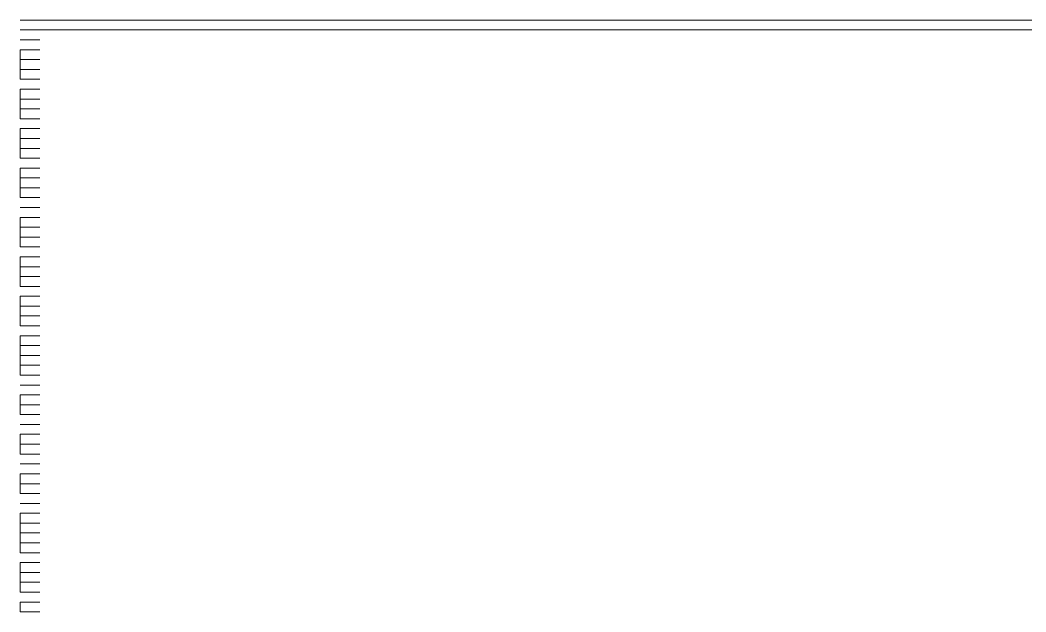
# Model space of a CAD drawing. Header units: inches. Extents: x 0.2 to 10.8, y 0.5 to 8.
# Drawn here: x 3.4133 to 3.5833, y 5.4367 to 5.5367 of the extents above; entities that cross this region are included whole.
import ezdxf

# ---------------------------------------------------------------- set-up
doc = ezdxf.new("R2010")
doc.units = ezdxf.units.IN
doc.header["$MEASUREMENT"] = 0
doc.layers.add('PDF_Geometry', color=7, linetype='Continuous')

msp = doc.modelspace()

# ---------------------------------------------------------------- linework, layer by layer
at = {"layer": 'PDF_Geometry', "lineweight": 9}
for points in [[(3.41333, 5.53667), (3.415, 5.53667)], [(3.41333, 5.53667), (3.415, 5.53667)], [(3.41333, 5.53667), (3.415, 5.53667)], [(3.415, 5.53667), (3.41667, 5.53667)], [(3.415, 5.53667), (3.41667, 5.53667)], [(3.415, 5.53667), (3.41667, 5.53667)], [(3.415, 5.53667), (3.41667, 5.53667)], [(3.41667, 5.53667), (3.41833, 5.53667)], [(3.41667, 5.53667), (3.41833, 5.53667)], [(3.41833, 5.53667), (3.42, 5.53667)], [(3.41833, 5.53667), (3.42, 5.53667)], [(3.41833, 5.53667), (3.42, 5.53667)], [(3.42, 5.53667), (3.42167, 5.53667)], [(3.42, 5.53667), (3.42167, 5.53667)], [(3.42, 5.53667), (3.42167, 5.53667)], [(3.42167, 5.53667), (3.42333, 5.53667)], [(3.42167, 5.53667), (3.42333, 5.53667)], [(3.42333, 5.53667), (3.425, 5.53667)], [(3.42333, 5.53667), (3.425, 5.53667)], [(3.425, 5.53667), (3.42667, 5.53667)], [(3.425, 5.53667), (3.42667, 5.53667)], [(3.425, 5.53667), (3.42667, 5.53667)], [(3.42667, 5.53667), (3.42833, 5.53667)], [(3.42667, 5.53667), (3.42833, 5.53667)], [(3.42667, 5.53667), (3.42833, 5.53667)], [(3.42833, 5.53667), (3.43, 5.53667)], [(3.42833, 5.53667), (3.43, 5.53667)], [(3.43, 5.53667), (3.43167, 5.53667)], [(3.43, 5.53667), (3.43167, 5.53667)], [(3.43167, 5.53667), (3.43333, 5.53667)], [(3.43167, 5.53667), (3.43333, 5.53667)], [(3.43167, 5.53667), (3.43333, 5.53667)], [(3.43333, 5.53667), (3.435, 5.53667)], [(3.43333, 5.53667), (3.435, 5.53667)], [(3.43333, 5.53667), (3.435, 5.53667)], [(3.435, 5.53667), (3.43667, 5.53667)], [(3.435, 5.53667), (3.43667, 5.53667)], [(3.43667, 5.53667), (3.43833, 5.53667)], [(3.43667, 5.53667), (3.43833, 5.53667)], [(3.43833, 5.53667), (3.44, 5.53667)], [(3.43833, 5.53667), (3.44, 5.53667)], [(3.43833, 5.53667), (3.44, 5.53667)], [(3.44, 5.53667), (3.44167, 5.53667)], [(3.44, 5.53667), (3.44167, 5.53667)], [(3.44, 5.53667), (3.44167, 5.53667)], [(3.44167, 5.53667), (3.44333, 5.53667)], [(3.44167, 5.53667), (3.44333, 5.53667)], [(3.44333, 5.53667), (3.445, 5.53667)], [(3.44333, 5.53667), (3.445, 5.53667)], [(3.445, 5.53667), (3.44667, 5.53667)], [(3.445, 5.53667), (3.44667, 5.53667)], [(3.44667, 5.53667), (3.44833, 5.53667)], [(3.44667, 5.53667), (3.44833, 5.53667)], [(3.44833, 5.53667), (3.45, 5.53667)], [(3.44833, 5.53667), (3.45, 5.53667)], [(3.45, 5.53667), (3.45167, 5.53667)], [(3.45, 5.53667), (3.45167, 5.53667)], [(3.45167, 5.53667), (3.45333, 5.53667)], [(3.45167, 5.53667), (3.45333, 5.53667)], [(3.45333, 5.53667), (3.455, 5.53667)], [(3.45333, 5.53667), (3.455, 5.53667)], [(3.455, 5.53667), (3.45667, 5.53667)], [(3.455, 5.53667), (3.45667, 5.53667)], [(3.45667, 5.53667), (3.45833, 5.53667)], [(3.45667, 5.53667), (3.45833, 5.53667)], [(3.45833, 5.53667), (3.46, 5.53667)], [(3.45833, 5.53667), (3.46, 5.53667)], [(3.46, 5.53667), (3.46167, 5.53667)], [(3.46, 5.53667), (3.46167, 5.53667)], [(3.46167, 5.53667), (3.46333, 5.53667)], [(3.46167, 5.53667), (3.46333, 5.53667)], [(3.46333, 5.53667), (3.465, 5.53667)], [(3.46333, 5.53667), (3.465, 5.53667)], [(3.465, 5.53667), (3.46667, 5.53667)], [(3.465, 5.53667), (3.46667, 5.53667)], [(3.46667, 5.53667), (3.46833, 5.53667)], [(3.46667, 5.53667), (3.46833, 5.53667)], [(3.46833, 5.53667), (3.47, 5.53667)], [(3.46833, 5.53667), (3.47, 5.53667)], [(3.47, 5.53667), (3.47167, 5.53667)], [(3.47, 5.53667), (3.47167, 5.53667)], [(3.47167, 5.53667), (3.47333, 5.53667)], [(3.47167, 5.53667), (3.47333, 5.53667)], [(3.47333, 5.53667), (3.475, 5.53667)], [(3.47333, 5.53667), (3.475, 5.53667)], [(3.475, 5.53667), (3.47667, 5.53667)], [(3.475, 5.53667), (3.47667, 5.53667)], [(3.47667, 5.53667), (3.47833, 5.53667)], [(3.47667, 5.53667), (3.47833, 5.53667)], [(3.47833, 5.53667), (3.48, 5.53667)], [(3.47833, 5.53667), (3.48, 5.53667)], [(3.48, 5.53667), (3.48167, 5.53667)], [(3.48, 5.53667), (3.48167, 5.53667)], [(3.48167, 5.53667), (3.48333, 5.53667)], [(3.48167, 5.53667), (3.48333, 5.53667)], [(3.48333, 5.53667), (3.485, 5.53667)], [(3.48333, 5.53667), (3.485, 5.53667)], [(3.485, 5.53667), (3.48667, 5.53667)], [(3.485, 5.53667), (3.48667, 5.53667)], [(3.48667, 5.53667), (3.48833, 5.53667)], [(3.48667, 5.53667), (3.48833, 5.53667)], [(3.48833, 5.53667), (3.49, 5.53667)], [(3.48833, 5.53667), (3.49, 5.53667)], [(3.49, 5.53667), (3.49167, 5.53667)], [(3.49, 5.53667), (3.49167, 5.53667)], [(3.49167, 5.53667), (3.49333, 5.53667)], [(3.49167, 5.53667), (3.49333, 5.53667)], [(3.49333, 5.53667), (3.495, 5.53667)], [(3.49333, 5.53667), (3.495, 5.53667)], [(3.495, 5.53667), (3.49667, 5.53667)], [(3.495, 5.53667), (3.49667, 5.53667)], [(3.49667, 5.53667), (3.49833, 5.53667)], [(3.49667, 5.53667), (3.49833, 5.53667)], [(3.49833, 5.53667), (3.5, 5.53667)], [(3.49833, 5.53667), (3.5, 5.53667)], [(3.5, 5.53667), (3.50167, 5.53667)], [(3.5, 5.53667), (3.50167, 5.53667)], [(3.50167, 5.53667), (3.50333, 5.53667)], [(3.50167, 5.53667), (3.50333, 5.53667)], [(3.50333, 5.53667), (3.505, 5.53667)], [(3.50333, 5.53667), (3.505, 5.53667)], [(3.505, 5.53667), (3.50667, 5.53667)], [(3.505, 5.53667), (3.50667, 5.53667)], [(3.50667, 5.53667), (3.50833, 5.53667)], [(3.50667, 5.53667), (3.50833, 5.53667)], [(3.50833, 5.53667), (3.51, 5.53667)], [(3.50833, 5.53667), (3.51, 5.53667)], [(3.51, 5.53667), (3.51167, 5.53667)], [(3.51, 5.53667), (3.51167, 5.53667)], [(3.51167, 5.53667), (3.51333, 5.53667)], [(3.51167, 5.53667), (3.51333, 5.53667)], [(3.51333, 5.53667), (3.515, 5.53667)], [(3.51333, 5.53667), (3.515, 5.53667)], [(3.515, 5.53667), (3.51667, 5.53667)], [(3.515, 5.53667), (3.51667, 5.53667)], [(3.51667, 5.53667), (3.51833, 5.53667)], [(3.51667, 5.53667), (3.51833, 5.53667)], [(3.51833, 5.53667), (3.52, 5.53667)], [(3.51833, 5.53667), (3.52, 5.53667)], [(3.52, 5.53667), (3.52167, 5.53667)], [(3.52, 5.53667), (3.52167, 5.53667)], [(3.52167, 5.53667), (3.52333, 5.53667)], [(3.52167, 5.53667), (3.52333, 5.53667)], [(3.52333, 5.53667), (3.525, 5.53667)], [(3.52333, 5.53667), (3.525, 5.53667)], [(3.525, 5.53667), (3.52667, 5.53667)], [(3.525, 5.53667), (3.52667, 5.53667)], [(3.525, 5.53667), (3.52667, 5.53667)], [(3.52667, 5.53667), (3.52833, 5.53667)], [(3.52667, 5.53667), (3.52833, 5.53667)], [(3.52667, 5.53667), (3.52833, 5.53667)], [(3.52833, 5.53667), (3.53, 5.53667)], [(3.52833, 5.53667), (3.53, 5.53667)], [(3.53, 5.53667), (3.53167, 5.53667)], [(3.53, 5.53667), (3.53167, 5.53667)], [(3.53167, 5.53667), (3.53333, 5.53667)], [(3.53167, 5.53667), (3.53333, 5.53667)], [(3.53333, 5.53667), (3.535, 5.53667)], [(3.53333, 5.53667), (3.535, 5.53667)], [(3.53333, 5.53667), (3.535, 5.53667)], [(3.535, 5.53667), (3.53667, 5.53667)], [(3.535, 5.53667), (3.53667, 5.53667)], [(3.535, 5.53667), (3.53667, 5.53667)], [(3.53667, 5.53667), (3.53833, 5.53667)], [(3.53667, 5.53667), (3.53833, 5.53667)], [(3.53833, 5.53667), (3.54, 5.53667)], [(3.53833, 5.53667), (3.54, 5.53667)], [(3.54, 5.53667), (3.54167, 5.53667)], [(3.54, 5.53667), (3.54167, 5.53667)], [(3.54, 5.53667), (3.54167, 5.53667)], [(3.54167, 5.53667), (3.54333, 5.53667)], [(3.54167, 5.53667), (3.54333, 5.53667)], [(3.54167, 5.53667), (3.54333, 5.53667)], [(3.54333, 5.53667), (3.545, 5.53667)], [(3.54333, 5.53667), (3.545, 5.53667)], [(3.545, 5.53667), (3.54667, 5.53667)], [(3.545, 5.53667), (3.54667, 5.53667)], [(3.54667, 5.53667), (3.54833, 5.53667)], [(3.54667, 5.53667), (3.54833, 5.53667)], [(3.54667, 5.53667), (3.54833, 5.53667)], [(3.54833, 5.53667), (3.55, 5.53667)], [(3.54833, 5.53667), (3.55, 5.53667)], [(3.54833, 5.53667), (3.55, 5.53667)], [(3.55, 5.53667), (3.55167, 5.53667)], [(3.55, 5.53667), (3.55167, 5.53667)], [(3.55167, 5.53667), (3.55333, 5.53667)], [(3.55167, 5.53667), (3.55333, 5.53667)], [(3.55333, 5.53667), (3.555, 5.53667)], [(3.55333, 5.53667), (3.555, 5.53667)], [(3.555, 5.53667), (3.55667, 5.53667)], [(3.555, 5.53667), (3.55667, 5.53667)], [(3.555, 5.53667), (3.55667, 5.53667)], [(3.55667, 5.53667), (3.55833, 5.53667)], [(3.55667, 5.53667), (3.55833, 5.53667)], [(3.55667, 5.53667), (3.55833, 5.53667)], [(3.55833, 5.53667), (3.56, 5.53667)], [(3.55833, 5.53667), (3.56, 5.53667)], [(3.56, 5.53667), (3.56167, 5.53667)], [(3.56, 5.53667), (3.56167, 5.53667)], [(3.56167, 5.53667), (3.56333, 5.53667)], [(3.56167, 5.53667), (3.56333, 5.53667)], [(3.56333, 5.53667), (3.565, 5.53667)], [(3.56333, 5.53667), (3.565, 5.53667)], [(3.565, 5.53667), (3.56667, 5.53667)], [(3.565, 5.53667), (3.56667, 5.53667)], [(3.56667, 5.53667), (3.56833, 5.53667)], [(3.56667, 5.53667), (3.56833, 5.53667)], [(3.56833, 5.53667), (3.57, 5.53667)], [(3.56833, 5.53667), (3.57, 5.53667)], [(3.57, 5.53667), (3.57167, 5.53667)], [(3.57, 5.53667), (3.57167, 5.53667)], [(3.57167, 5.53667), (3.57333, 5.53667)], [(3.57167, 5.53667), (3.57333, 5.53667)], [(3.57333, 5.53667), (3.575, 5.53667)], [(3.57333, 5.53667), (3.575, 5.53667)], [(3.575, 5.53667), (3.57667, 5.53667)], [(3.575, 5.53667), (3.57667, 5.53667)], [(3.57667, 5.53667), (3.57833, 5.53667)], [(3.57667, 5.53667), (3.57833, 5.53667)], [(3.57833, 5.53667), (3.58, 5.53667)], [(3.57833, 5.53667), (3.58, 5.53667)], [(3.58, 5.53667), (3.58167, 5.53667)], [(3.58, 5.53667), (3.58167, 5.53667)], [(3.58167, 5.53667), (3.58333, 5.53667)], [(3.58167, 5.53667), (3.58333, 5.53667)], [(3.58333, 5.53667), (3.585, 5.53667)], [(3.41333, 5.535), (3.415, 5.535)], [(3.41333, 5.535), (3.415, 5.535)], [(3.41333, 5.535), (3.415, 5.535)], [(3.41333, 5.535), (3.415, 5.535)], [(3.41333, 5.535), (3.415, 5.535)], [(3.41333, 5.535), (3.415, 5.535)], [(3.415, 5.535), (3.41667, 5.535)], [(3.415, 5.535), (3.41667, 5.535)], [(3.415, 5.535), (3.41667, 5.535)], [(3.415, 5.535), (3.41667, 5.535)], [(3.415, 5.535), (3.41667, 5.535)], [(3.415, 5.535), (3.41667, 5.535)], [(3.415, 5.535), (3.41667, 5.535)], [(3.41667, 5.535), (3.41833, 5.535)], [(3.41667, 5.535), (3.41833, 5.535)], [(3.41833, 5.535), (3.42, 5.535)], [(3.41833, 5.535), (3.42, 5.535)], [(3.41833, 5.535), (3.42, 5.535)], [(3.42, 5.535), (3.42167, 5.535)], [(3.42, 5.535), (3.42167, 5.535)], [(3.42, 5.535), (3.42167, 5.535)], [(3.42, 5.535), (3.42167, 5.535)], [(3.42167, 5.535), (3.42333, 5.535)], [(3.42167, 5.535), (3.42333, 5.535)], [(3.42167, 5.535), (3.42333, 5.535)], [(3.42333, 5.535), (3.425, 5.535)], [(3.42333, 5.535), (3.425, 5.535)], [(3.425, 5.535), (3.42667, 5.535)], [(3.425, 5.535), (3.42667, 5.535)], [(3.425, 5.535), (3.42667, 5.535)], [(3.42667, 5.535), (3.42833, 5.535)], [(3.42667, 5.535), (3.42833, 5.535)], [(3.42667, 5.535), (3.42833, 5.535)], [(3.42667, 5.535), (3.42833, 5.535)], [(3.42833, 5.535), (3.43, 5.535)], [(3.42833, 5.535), (3.43, 5.535)], [(3.42833, 5.535), (3.43, 5.535)], [(3.43, 5.535), (3.43167, 5.535)], [(3.43, 5.535), (3.43167, 5.535)], [(3.43167, 5.535), (3.43333, 5.535)], [(3.43167, 5.535), (3.43333, 5.535)], [(3.43167, 5.535), (3.43333, 5.535)], [(3.43333, 5.535), (3.435, 5.535)], [(3.43333, 5.535), (3.435, 5.535)], [(3.43333, 5.535), (3.435, 5.535)], [(3.43333, 5.535), (3.435, 5.535)], [(3.435, 5.535), (3.43667, 5.535)], [(3.435, 5.535), (3.43667, 5.535)], [(3.435, 5.535), (3.43667, 5.535)], [(3.43667, 5.535), (3.43833, 5.535)], [(3.43667, 5.535), (3.43833, 5.535)], [(3.43833, 5.535), (3.44, 5.535)], [(3.43833, 5.535), (3.44, 5.535)], [(3.43833, 5.535), (3.44, 5.535)], [(3.44, 5.535), (3.44167, 5.535)], [(3.44, 5.535), (3.44167, 5.535)], [(3.44, 5.535), (3.44167, 5.535)], [(3.44, 5.535), (3.44167, 5.535)], [(3.44167, 5.535), (3.44333, 5.535)], [(3.44167, 5.535), (3.44333, 5.535)], [(3.44167, 5.535), (3.44333, 5.535)], [(3.44333, 5.535), (3.445, 5.535)], [(3.44333, 5.535), (3.445, 5.535)], [(3.44333, 5.535), (3.445, 5.535)], [(3.445, 5.535), (3.44667, 5.535)], [(3.445, 5.535), (3.44667, 5.535)], [(3.445, 5.535), (3.44667, 5.535)], [(3.44667, 5.535), (3.44833, 5.535)], [(3.44667, 5.535), (3.44833, 5.535)], [(3.44833, 5.535), (3.45, 5.535)], [(3.44833, 5.535), (3.45, 5.535)], [(3.44833, 5.535), (3.45, 5.535)], [(3.45, 5.535), (3.45167, 5.535)], [(3.45, 5.535), (3.45167, 5.535)], [(3.45, 5.535), (3.45167, 5.535)], [(3.45167, 5.535), (3.45333, 5.535)], [(3.45167, 5.535), (3.45333, 5.535)], [(3.45167, 5.535), (3.45333, 5.535)], [(3.45333, 5.535), (3.455, 5.535)], [(3.45333, 5.535), (3.455, 5.535)], [(3.455, 5.535), (3.45667, 5.535)], [(3.455, 5.535), (3.45667, 5.535)], [(3.455, 5.535), (3.45667, 5.535)], [(3.45667, 5.535), (3.45833, 5.535)], [(3.45667, 5.535), (3.45833, 5.535)], [(3.45667, 5.535), (3.45833, 5.535)], [(3.45833, 5.535), (3.46, 5.535)], [(3.45833, 5.535), (3.46, 5.535)], [(3.45833, 5.535), (3.46, 5.535)], [(3.46, 5.535), (3.46167, 5.535)], [(3.46, 5.535), (3.46167, 5.535)], [(3.46167, 5.535), (3.46333, 5.535)], [(3.46167, 5.535), (3.46333, 5.535)], [(3.46167, 5.535), (3.46333, 5.535)], [(3.46333, 5.535), (3.465, 5.535)], [(3.46333, 5.535), (3.465, 5.535)], [(3.46333, 5.535), (3.465, 5.535)], [(3.465, 5.535), (3.46667, 5.535)], [(3.465, 5.535), (3.46667, 5.535)], [(3.465, 5.535), (3.46667, 5.535)], [(3.46667, 5.535), (3.46833, 5.535)], [(3.46667, 5.535), (3.46833, 5.535)], [(3.46833, 5.535), (3.47, 5.535)], [(3.46833, 5.535), (3.47, 5.535)], [(3.46833, 5.535), (3.47, 5.535)], [(3.47, 5.535), (3.47167, 5.535)], [(3.47, 5.535), (3.47167, 5.535)], [(3.47, 5.535), (3.47167, 5.535)], [(3.47167, 5.535), (3.47333, 5.535)], [(3.47167, 5.535), (3.47333, 5.535)], [(3.47167, 5.535), (3.47333, 5.535)], [(3.47333, 5.535), (3.475, 5.535)], [(3.47333, 5.535), (3.475, 5.535)], [(3.47333, 5.535), (3.475, 5.535)], [(3.475, 5.535), (3.47667, 5.535)], [(3.475, 5.535), (3.47667, 5.535)], [(3.47667, 5.535), (3.47833, 5.535)], [(3.47667, 5.535), (3.47833, 5.535)], [(3.47667, 5.535), (3.47833, 5.535)], [(3.47833, 5.535), (3.48, 5.535)], [(3.47833, 5.535), (3.48, 5.535)], [(3.47833, 5.535), (3.48, 5.535)], [(3.48, 5.535), (3.48167, 5.535)], [(3.48, 5.535), (3.48167, 5.535)], [(3.48, 5.535), (3.48167, 5.535)], [(3.48167, 5.535), (3.48333, 5.535)], [(3.48167, 5.535), (3.48333, 5.535)], [(3.48333, 5.535), (3.485, 5.535)], [(3.48333, 5.535), (3.485, 5.535)], [(3.48333, 5.535), (3.485, 5.535)], [(3.485, 5.535), (3.48667, 5.535)], [(3.485, 5.535), (3.48667, 5.535)], [(3.485, 5.535), (3.48667, 5.535)], [(3.48667, 5.535), (3.48833, 5.535)], [(3.48667, 5.535), (3.48833, 5.535)], [(3.48667, 5.535), (3.48833, 5.535)], [(3.48833, 5.535), (3.49, 5.535)], [(3.48833, 5.535), (3.49, 5.535)], [(3.49, 5.535), (3.49167, 5.535)], [(3.49, 5.535), (3.49167, 5.535)], [(3.49, 5.535), (3.49167, 5.535)], [(3.49167, 5.535), (3.49333, 5.535)], [(3.49167, 5.535), (3.49333, 5.535)], [(3.49167, 5.535), (3.49333, 5.535)], [(3.49333, 5.535), (3.495, 5.535)], [(3.49333, 5.535), (3.495, 5.535)], [(3.49333, 5.535), (3.495, 5.535)], [(3.495, 5.535), (3.49667, 5.535)], [(3.495, 5.535), (3.49667, 5.535)], [(3.49667, 5.535), (3.49833, 5.535)], [(3.49667, 5.535), (3.49833, 5.535)], [(3.49667, 5.535), (3.49833, 5.535)], [(3.49833, 5.535), (3.5, 5.535)], [(3.49833, 5.535), (3.5, 5.535)], [(3.49833, 5.535), (3.5, 5.535)], [(3.5, 5.535), (3.50167, 5.535)], [(3.5, 5.535), (3.50167, 5.535)], [(3.5, 5.535), (3.50167, 5.535)], [(3.50167, 5.535), (3.50333, 5.535)], [(3.50167, 5.535), (3.50333, 5.535)], [(3.50167, 5.535), (3.50333, 5.535)], [(3.50333, 5.535), (3.505, 5.535)], [(3.50333, 5.535), (3.505, 5.535)], [(3.505, 5.535), (3.50667, 5.535)], [(3.505, 5.535), (3.50667, 5.535)], [(3.505, 5.535), (3.50667, 5.535)], [(3.50667, 5.535), (3.50833, 5.535)], [(3.50667, 5.535), (3.50833, 5.535)], [(3.50667, 5.535), (3.50833, 5.535)], [(3.50833, 5.535), (3.51, 5.535)], [(3.50833, 5.535), (3.51, 5.535)], [(3.50833, 5.535), (3.51, 5.535)], [(3.51, 5.535), (3.51167, 5.535)], [(3.51, 5.535), (3.51167, 5.535)], [(3.51167, 5.535), (3.51333, 5.535)], [(3.51167, 5.535), (3.51333, 5.535)], [(3.51167, 5.535), (3.51333, 5.535)], [(3.51333, 5.535), (3.515, 5.535)], [(3.51333, 5.535), (3.515, 5.535)], [(3.51333, 5.535), (3.515, 5.535)], [(3.515, 5.535), (3.51667, 5.535)], [(3.515, 5.535), (3.51667, 5.535)], [(3.515, 5.535), (3.51667, 5.535)], [(3.51667, 5.535), (3.51833, 5.535)], [(3.51667, 5.535), (3.51833, 5.535)], [(3.51833, 5.535), (3.52, 5.535)], [(3.51833, 5.535), (3.52, 5.535)], [(3.51833, 5.535), (3.52, 5.535)], [(3.52, 5.535), (3.52167, 5.535)], [(3.52, 5.535), (3.52167, 5.535)], [(3.52, 5.535), (3.52167, 5.535)], [(3.52167, 5.535), (3.52333, 5.535)], [(3.52167, 5.535), (3.52333, 5.535)], [(3.52167, 5.535), (3.52333, 5.535)], [(3.52333, 5.535), (3.525, 5.535)], [(3.52333, 5.535), (3.525, 5.535)], [(3.525, 5.535), (3.52667, 5.535)], [(3.525, 5.535), (3.52667, 5.535)], [(3.525, 5.535), (3.52667, 5.535)], [(3.52667, 5.535), (3.52833, 5.535)], [(3.52667, 5.535), (3.52833, 5.535)], [(3.52667, 5.535), (3.52833, 5.535)], [(3.52667, 5.535), (3.52833, 5.535)], [(3.52833, 5.535), (3.53, 5.535)], [(3.52833, 5.535), (3.53, 5.535)], [(3.52833, 5.535), (3.53, 5.535)], [(3.53, 5.535), (3.53167, 5.535)], [(3.53, 5.535), (3.53167, 5.535)], [(3.53, 5.535), (3.53167, 5.535)], [(3.53167, 5.535), (3.53333, 5.535)], [(3.53167, 5.535), (3.53333, 5.535)], [(3.53333, 5.535), (3.535, 5.535)], [(3.53333, 5.535), (3.535, 5.535)], [(3.53333, 5.535), (3.535, 5.535)], [(3.535, 5.535), (3.53667, 5.535)], [(3.535, 5.535), (3.53667, 5.535)], [(3.535, 5.535), (3.53667, 5.535)], [(3.535, 5.535), (3.53667, 5.535)], [(3.53667, 5.535), (3.53833, 5.535)], [(3.53667, 5.535), (3.53833, 5.535)], [(3.53667, 5.535), (3.53833, 5.535)], [(3.53833, 5.535), (3.54, 5.535)], [(3.53833, 5.535), (3.54, 5.535)], [(3.54, 5.535), (3.54167, 5.535)], [(3.54, 5.535), (3.54167, 5.535)], [(3.54, 5.535), (3.54167, 5.535)], [(3.54167, 5.535), (3.54333, 5.535)], [(3.54167, 5.535), (3.54333, 5.535)], [(3.54167, 5.535), (3.54333, 5.535)], [(3.54167, 5.535), (3.54333, 5.535)], [(3.54333, 5.535), (3.545, 5.535)], [(3.54333, 5.535), (3.545, 5.535)], [(3.54333, 5.535), (3.545, 5.535)], [(3.545, 5.535), (3.54667, 5.535)], [(3.545, 5.535), (3.54667, 5.535)], [(3.54667, 5.535), (3.54833, 5.535)], [(3.54667, 5.535), (3.54833, 5.535)], [(3.54667, 5.535), (3.54833, 5.535)], [(3.54833, 5.535), (3.55, 5.535)], [(3.54833, 5.535), (3.55, 5.535)], [(3.54833, 5.535), (3.55, 5.535)], [(3.54833, 5.535), (3.55, 5.535)], [(3.55, 5.535), (3.55167, 5.535)], [(3.55, 5.535), (3.55167, 5.535)], [(3.55, 5.535), (3.55167, 5.535)], [(3.55167, 5.535), (3.55333, 5.535)], [(3.55167, 5.535), (3.55333, 5.535)], [(3.55167, 5.535), (3.55333, 5.535)], [(3.55333, 5.535), (3.555, 5.535)], [(3.55333, 5.535), (3.555, 5.535)], [(3.555, 5.535), (3.55667, 5.535)], [(3.555, 5.535), (3.55667, 5.535)], [(3.555, 5.535), (3.55667, 5.535)], [(3.55667, 5.535), (3.55833, 5.535)], [(3.55667, 5.535), (3.55833, 5.535)], [(3.55667, 5.535), (3.55833, 5.535)], [(3.55667, 5.535), (3.55833, 5.535)], [(3.55833, 5.535), (3.56, 5.535)], [(3.55833, 5.535), (3.56, 5.535)], [(3.55833, 5.535), (3.56, 5.535)], [(3.56, 5.535), (3.56167, 5.535)], [(3.56, 5.535), (3.56167, 5.535)], [(3.56, 5.535), (3.56167, 5.535)], [(3.56167, 5.535), (3.56333, 5.535)], [(3.56167, 5.535), (3.56333, 5.535)], [(3.56333, 5.535), (3.565, 5.535)], [(3.56333, 5.535), (3.565, 5.535)], [(3.56333, 5.535), (3.565, 5.535)], [(3.565, 5.535), (3.56667, 5.535)], [(3.565, 5.535), (3.56667, 5.535)], [(3.565, 5.535), (3.56667, 5.535)], [(3.56667, 5.535), (3.56833, 5.535)], [(3.56667, 5.535), (3.56833, 5.535)], [(3.56667, 5.535), (3.56833, 5.535)], [(3.56833, 5.535), (3.57, 5.535)], [(3.56833, 5.535), (3.57, 5.535)], [(3.57, 5.535), (3.57167, 5.535)], [(3.57, 5.535), (3.57167, 5.535)], [(3.57, 5.535), (3.57167, 5.535)], [(3.57167, 5.535), (3.57333, 5.535)], [(3.57167, 5.535), (3.57333, 5.535)], [(3.57167, 5.535), (3.57333, 5.535)], [(3.57333, 5.535), (3.575, 5.535)], [(3.57333, 5.535), (3.575, 5.535)], [(3.57333, 5.535), (3.575, 5.535)], [(3.575, 5.535), (3.57667, 5.535)], [(3.575, 5.535), (3.57667, 5.535)], [(3.57667, 5.535), (3.57833, 5.535)], [(3.57667, 5.535), (3.57833, 5.535)], [(3.57667, 5.535), (3.57833, 5.535)], [(3.57833, 5.535), (3.58, 5.535)], [(3.57833, 5.535), (3.58, 5.535)], [(3.57833, 5.535), (3.58, 5.535)], [(3.58, 5.535), (3.58167, 5.535)], [(3.58, 5.535), (3.58167, 5.535)], [(3.58, 5.535), (3.58167, 5.535)], [(3.58167, 5.535), (3.58333, 5.535)], [(3.58167, 5.535), (3.58333, 5.535)], [(3.58167, 5.535), (3.58333, 5.535)], [(3.58333, 5.535), (3.585, 5.535)], [(3.41333, 5.53333), (3.415, 5.53333)], [(3.41333, 5.53333), (3.415, 5.53333)], [(3.41333, 5.53333), (3.415, 5.53333)], [(3.415, 5.53333), (3.41667, 5.53333)], [(3.415, 5.53333), (3.41667, 5.53333)], [(3.415, 5.53333), (3.41667, 5.53333)], [(3.41333, 5.53167), (3.415, 5.53167)], [(3.41333, 5.53), (3.41333, 5.53167)], [(3.41333, 5.53167), (3.415, 5.53167)], [(3.415, 5.53167), (3.41667, 5.53167)], [(3.415, 5.53167), (3.41667, 5.53167)], [(3.41333, 5.53), (3.415, 5.53)], [(3.41333, 5.52833), (3.41333, 5.53)], [(3.41333, 5.53), (3.415, 5.53)], [(3.415, 5.53), (3.41667, 5.53)], [(3.415, 5.53), (3.41667, 5.53)], [(3.41333, 5.52833), (3.415, 5.52833)], [(3.41333, 5.52667), (3.41333, 5.52833)], [(3.41333, 5.52833), (3.415, 5.52833)], [(3.415, 5.52833), (3.41667, 5.52833)], [(3.415, 5.52833), (3.41667, 5.52833)], [(3.41333, 5.52667), (3.415, 5.52667)], [(3.41333, 5.52667), (3.415, 5.52667)], [(3.41333, 5.525), (3.415, 5.525)], [(3.41333, 5.52333), (3.41333, 5.525)], [(3.41333, 5.525), (3.415, 5.525)], [(3.415, 5.52667), (3.41667, 5.52667)], [(3.415, 5.52667), (3.41667, 5.52667)], [(3.415, 5.525), (3.41667, 5.525)], [(3.415, 5.525), (3.41667, 5.525)], [(3.41333, 5.52333), (3.415, 5.52333)], [(3.41333, 5.52167), (3.41333, 5.52333)], [(3.41333, 5.52333), (3.415, 5.52333)], [(3.415, 5.52333), (3.41667, 5.52333)], [(3.415, 5.52333), (3.41667, 5.52333)], [(3.41333, 5.52167), (3.415, 5.52167)], [(3.41333, 5.52), (3.41333, 5.52167)], [(3.41333, 5.52167), (3.415, 5.52167)], [(3.415, 5.52167), (3.41667, 5.52167)], [(3.415, 5.52167), (3.41667, 5.52167)], [(3.41333, 5.52), (3.415, 5.52)], [(3.41333, 5.52), (3.415, 5.52)], [(3.415, 5.52), (3.41667, 5.52)], [(3.415, 5.52), (3.41667, 5.52)], [(3.41333, 5.51833), (3.415, 5.51833)], [(3.41333, 5.51667), (3.41333, 5.51833)], [(3.41333, 5.51833), (3.415, 5.51833)], [(3.415, 5.51833), (3.41667, 5.51833)], [(3.415, 5.51833), (3.41667, 5.51833)], [(3.41333, 5.51667), (3.415, 5.51667)], [(3.41333, 5.515), (3.41333, 5.51667)], [(3.41333, 5.51667), (3.415, 5.51667)], [(3.415, 5.51667), (3.41667, 5.51667)], [(3.415, 5.51667), (3.41667, 5.51667)], [(3.41333, 5.515), (3.415, 5.515)], [(3.41333, 5.51333), (3.41333, 5.515)], [(3.41333, 5.515), (3.415, 5.515)], [(3.415, 5.515), (3.41667, 5.515)], [(3.415, 5.515), (3.41667, 5.515)], [(3.41333, 5.51333), (3.415, 5.51333)], [(3.41333, 5.51333), (3.415, 5.51333)], [(3.415, 5.51333), (3.41667, 5.51333)], [(3.415, 5.51333), (3.41667, 5.51333)], [(3.41333, 5.51167), (3.415, 5.51167)], [(3.41333, 5.51), (3.41333, 5.51167)], [(3.41333, 5.51167), (3.415, 5.51167)], [(3.415, 5.51167), (3.41667, 5.51167)], [(3.415, 5.51167), (3.41667, 5.51167)], [(3.41333, 5.51), (3.415, 5.51)], [(3.41333, 5.50833), (3.41333, 5.51)], [(3.41333, 5.51), (3.415, 5.51)], [(3.415, 5.51), (3.41667, 5.51)], [(3.415, 5.51), (3.41667, 5.51)], [(3.41333, 5.50833), (3.415, 5.50833)], [(3.41333, 5.50667), (3.41333, 5.50833)], [(3.41333, 5.50833), (3.415, 5.50833)], [(3.415, 5.50833), (3.41667, 5.50833)], [(3.415, 5.50833), (3.41667, 5.50833)], [(3.41333, 5.50667), (3.415, 5.50667)], [(3.41333, 5.50667), (3.415, 5.50667)], [(3.41333, 5.50667), (3.415, 5.50667)], [(3.415, 5.50667), (3.41667, 5.50667)], [(3.415, 5.50667), (3.41667, 5.50667)], [(3.415, 5.50667), (3.41667, 5.50667)], [(3.41333, 5.505), (3.415, 5.505)], [(3.41333, 5.505), (3.415, 5.505)], [(3.41333, 5.505), (3.415, 5.505)], [(3.415, 5.505), (3.41667, 5.505)], [(3.415, 5.505), (3.41667, 5.505)], [(3.415, 5.505), (3.41667, 5.505)], [(3.41333, 5.50333), (3.415, 5.50333)], [(3.41333, 5.50167), (3.41333, 5.50333)], [(3.41333, 5.50333), (3.415, 5.50333)], [(3.415, 5.50333), (3.41667, 5.50333)], [(3.415, 5.50333), (3.41667, 5.50333)], [(3.41333, 5.50167), (3.415, 5.50167)], [(3.41333, 5.5), (3.41333, 5.50167)], [(3.41333, 5.50167), (3.415, 5.50167)], [(3.415, 5.50167), (3.41667, 5.50167)], [(3.415, 5.50167), (3.41667, 5.50167)], [(3.41333, 5.5), (3.415, 5.5)], [(3.41333, 5.49833), (3.41333, 5.5)], [(3.41333, 5.5), (3.415, 5.5)], [(3.415, 5.5), (3.41667, 5.5)], [(3.415, 5.5), (3.41667, 5.5)], [(3.41333, 5.49833), (3.415, 5.49833)], [(3.41333, 5.49833), (3.415, 5.49833)], [(3.415, 5.49833), (3.41667, 5.49833)], [(3.415, 5.49833), (3.41667, 5.49833)], [(3.41333, 5.49667), (3.415, 5.49667)], [(3.41333, 5.495), (3.41333, 5.49667)], [(3.41333, 5.49667), (3.415, 5.49667)], [(3.415, 5.49667), (3.41667, 5.49667)], [(3.415, 5.49667), (3.41667, 5.49667)], [(3.41333, 5.495), (3.415, 5.495)], [(3.41333, 5.49333), (3.41333, 5.495)], [(3.41333, 5.495), (3.415, 5.495)], [(3.415, 5.495), (3.41667, 5.495)], [(3.415, 5.495), (3.41667, 5.495)], [(3.41333, 5.49333), (3.415, 5.49333)], [(3.41333, 5.49167), (3.41333, 5.49333)], [(3.41333, 5.49333), (3.415, 5.49333)], [(3.415, 5.49333), (3.41667, 5.49333)], [(3.415, 5.49333), (3.41667, 5.49333)], [(3.41333, 5.49167), (3.415, 5.49167)], [(3.41333, 5.49167), (3.415, 5.49167)], [(3.415, 5.49167), (3.41667, 5.49167)], [(3.415, 5.49167), (3.41667, 5.49167)], [(3.41333, 5.49), (3.415, 5.49)], [(3.41333, 5.48833), (3.41333, 5.49)], [(3.41333, 5.49), (3.415, 5.49)], [(3.415, 5.49), (3.41667, 5.49)], [(3.415, 5.49), (3.41667, 5.49)], [(3.41333, 5.48833), (3.415, 5.48833)], [(3.41333, 5.48667), (3.41333, 5.48833)], [(3.41333, 5.48833), (3.415, 5.48833)], [(3.415, 5.48833), (3.41667, 5.48833)], [(3.415, 5.48833), (3.41667, 5.48833)], [(3.41333, 5.48667), (3.415, 5.48667)], [(3.41333, 5.485), (3.41333, 5.48667)], [(3.41333, 5.48667), (3.415, 5.48667)], [(3.415, 5.48667), (3.41667, 5.48667)], [(3.415, 5.48667), (3.41667, 5.48667)], [(3.41333, 5.485), (3.415, 5.485)], [(3.41333, 5.485), (3.415, 5.485)], [(3.415, 5.485), (3.41667, 5.485)], [(3.415, 5.485), (3.41667, 5.485)], [(3.41333, 5.48333), (3.415, 5.48333)], [(3.41333, 5.48167), (3.41333, 5.48333)], [(3.41333, 5.48333), (3.415, 5.48333)], [(3.415, 5.48333), (3.41667, 5.48333)], [(3.415, 5.48333), (3.41667, 5.48333)], [(3.41333, 5.48167), (3.415, 5.48167)], [(3.41333, 5.48), (3.41333, 5.48167)], [(3.41333, 5.48167), (3.415, 5.48167)], [(3.415, 5.48167), (3.41667, 5.48167)], [(3.415, 5.48167), (3.41667, 5.48167)], [(3.41333, 5.48), (3.415, 5.48)], [(3.41333, 5.47833), (3.41333, 5.48)], [(3.41333, 5.48), (3.415, 5.48)], [(3.415, 5.48), (3.41667, 5.48)], [(3.415, 5.48), (3.41667, 5.48)], [(3.41333, 5.47833), (3.415, 5.47833)], [(3.41333, 5.47667), (3.41333, 5.47833)], [(3.41333, 5.47833), (3.415, 5.47833)], [(3.415, 5.47833), (3.41667, 5.47833)], [(3.415, 5.47833), (3.41667, 5.47833)], [(3.41333, 5.47667), (3.415, 5.47667)], [(3.41333, 5.47667), (3.415, 5.47667)], [(3.41333, 5.47667), (3.415, 5.47667)], [(3.415, 5.47667), (3.41667, 5.47667)], [(3.415, 5.47667), (3.41667, 5.47667)], [(3.415, 5.47667), (3.41667, 5.47667)], [(3.41333, 5.475), (3.415, 5.475)], [(3.41333, 5.475), (3.415, 5.475)], [(3.41333, 5.475), (3.415, 5.475)], [(3.415, 5.475), (3.41667, 5.475)], [(3.415, 5.475), (3.41667, 5.475)], [(3.415, 5.475), (3.41667, 5.475)], [(3.41333, 5.47333), (3.415, 5.47333)], [(3.41333, 5.47167), (3.41333, 5.47333)], [(3.41333, 5.47333), (3.415, 5.47333)], [(3.415, 5.47333), (3.41667, 5.47333)], [(3.415, 5.47333), (3.41667, 5.47333)], [(3.41333, 5.47167), (3.415, 5.47167)], [(3.41333, 5.47), (3.41333, 5.47167)], [(3.41333, 5.47167), (3.415, 5.47167)], [(3.415, 5.47167), (3.41667, 5.47167)], [(3.415, 5.47167), (3.41667, 5.47167)], [(3.41333, 5.47), (3.415, 5.47)], [(3.41333, 5.47), (3.415, 5.47)], [(3.41333, 5.47), (3.415, 5.47)], [(3.415, 5.47), (3.41667, 5.47)], [(3.415, 5.47), (3.41667, 5.47)], [(3.415, 5.47), (3.41667, 5.47)], [(3.41333, 5.46833), (3.415, 5.46833)], [(3.41333, 5.46833), (3.415, 5.46833)], [(3.41333, 5.46833), (3.415, 5.46833)], [(3.415, 5.46833), (3.41667, 5.46833)], [(3.415, 5.46833), (3.41667, 5.46833)], [(3.415, 5.46833), (3.41667, 5.46833)], [(3.41333, 5.46667), (3.415, 5.46667)], [(3.41333, 5.465), (3.41333, 5.46667)], [(3.41333, 5.46667), (3.415, 5.46667)], [(3.415, 5.46667), (3.41667, 5.46667)], [(3.415, 5.46667), (3.41667, 5.46667)], [(3.41333, 5.465), (3.415, 5.465)], [(3.41333, 5.46333), (3.41333, 5.465)], [(3.41333, 5.465), (3.415, 5.465)], [(3.415, 5.465), (3.41667, 5.465)], [(3.415, 5.465), (3.41667, 5.465)], [(3.41333, 5.46333), (3.415, 5.46333)], [(3.41333, 5.46333), (3.415, 5.46333)], [(3.41333, 5.46333), (3.415, 5.46333)], [(3.415, 5.46333), (3.41667, 5.46333)], [(3.415, 5.46333), (3.41667, 5.46333)], [(3.415, 5.46333), (3.41667, 5.46333)], [(3.41333, 5.46167), (3.415, 5.46167)], [(3.41333, 5.46167), (3.415, 5.46167)], [(3.41333, 5.46167), (3.415, 5.46167)], [(3.415, 5.46167), (3.41667, 5.46167)], [(3.415, 5.46167), (3.41667, 5.46167)], [(3.415, 5.46167), (3.41667, 5.46167)], [(3.41333, 5.46), (3.415, 5.46)], [(3.41333, 5.45833), (3.41333, 5.46)], [(3.41333, 5.46), (3.415, 5.46)], [(3.415, 5.46), (3.41667, 5.46)], [(3.415, 5.46), (3.41667, 5.46)], [(3.41333, 5.45833), (3.415, 5.45833)], [(3.41333, 5.45667), (3.41333, 5.45833)], [(3.41333, 5.45833), (3.415, 5.45833)], [(3.415, 5.45833), (3.41667, 5.45833)], [(3.415, 5.45833), (3.41667, 5.45833)], [(3.41333, 5.45667), (3.415, 5.45667)], [(3.41333, 5.45667), (3.415, 5.45667)], [(3.41333, 5.45667), (3.415, 5.45667)], [(3.415, 5.45667), (3.41667, 5.45667)], [(3.415, 5.45667), (3.41667, 5.45667)], [(3.415, 5.45667), (3.41667, 5.45667)], [(3.41333, 5.455), (3.415, 5.455)], [(3.41333, 5.455), (3.415, 5.455)], [(3.41333, 5.455), (3.415, 5.455)], [(3.415, 5.455), (3.41667, 5.455)], [(3.415, 5.455), (3.41667, 5.455)], [(3.415, 5.455), (3.41667, 5.455)], [(3.41333, 5.45333), (3.415, 5.45333)], [(3.41333, 5.45167), (3.41333, 5.45333)], [(3.41333, 5.45333), (3.415, 5.45333)], [(3.415, 5.45333), (3.41667, 5.45333)], [(3.415, 5.45333), (3.41667, 5.45333)], [(3.41333, 5.45167), (3.415, 5.45167)], [(3.41333, 5.45), (3.41333, 5.45167)], [(3.41333, 5.45167), (3.415, 5.45167)], [(3.415, 5.45167), (3.41667, 5.45167)], [(3.415, 5.45167), (3.41667, 5.45167)], [(3.41333, 5.45), (3.415, 5.45)], [(3.41333, 5.44833), (3.41333, 5.45)], [(3.41333, 5.45), (3.415, 5.45)], [(3.415, 5.45), (3.41667, 5.45)], [(3.415, 5.45), (3.41667, 5.45)], [(3.41333, 5.44833), (3.415, 5.44833)], [(3.41333, 5.44667), (3.41333, 5.44833)], [(3.41333, 5.44833), (3.415, 5.44833)], [(3.415, 5.44833), (3.41667, 5.44833)], [(3.415, 5.44833), (3.41667, 5.44833)], [(3.41333, 5.44667), (3.415, 5.44667)], [(3.41333, 5.44667), (3.415, 5.44667)], [(3.415, 5.44667), (3.41667, 5.44667)], [(3.415, 5.44667), (3.41667, 5.44667)], [(3.41333, 5.445), (3.415, 5.445)], [(3.41333, 5.44333), (3.41333, 5.445)], [(3.41333, 5.445), (3.415, 5.445)], [(3.415, 5.445), (3.41667, 5.445)], [(3.415, 5.445), (3.41667, 5.445)], [(3.41333, 5.44333), (3.415, 5.44333)], [(3.41333, 5.44167), (3.41333, 5.44333)], [(3.41333, 5.44333), (3.415, 5.44333)], [(3.415, 5.44333), (3.41667, 5.44333)], [(3.415, 5.44333), (3.41667, 5.44333)], [(3.41333, 5.44167), (3.415, 5.44167)], [(3.41333, 5.44), (3.41333, 5.44167)], [(3.41333, 5.44167), (3.415, 5.44167)], [(3.41333, 5.44), (3.415, 5.44)], [(3.41333, 5.44), (3.415, 5.44)], [(3.415, 5.44167), (3.41667, 5.44167)], [(3.415, 5.44167), (3.41667, 5.44167)], [(3.415, 5.44), (3.41667, 5.44)], [(3.415, 5.44), (3.41667, 5.44)], [(3.41333, 5.43833), (3.415, 5.43833)], [(3.41333, 5.43667), (3.41333, 5.43833)], [(3.41333, 5.43833), (3.415, 5.43833)], [(3.415, 5.43833), (3.41667, 5.43833)], [(3.415, 5.43833), (3.41667, 5.43833)], [(3.41333, 5.43667), (3.415, 5.43667)], [(3.415, 5.43667), (3.41667, 5.43667)]]:
    msp.add_lwpolyline(points, dxfattribs=at)

doc.saveas('drawing.dxf')
